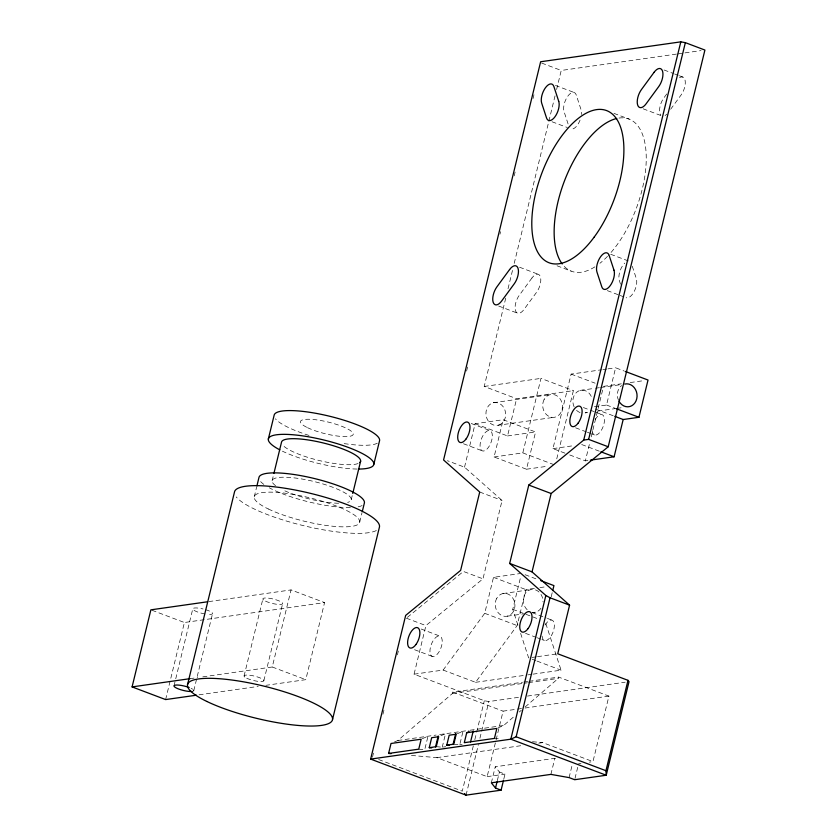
<?xml version="1.0" encoding="UTF-8"?>
<svg xmlns="http://www.w3.org/2000/svg" width="837" height="837" viewBox="0 0 837 837"><rect width="100%" height="100%" fill="white"/><g stroke="black" fill="none" stroke-linecap="round" stroke-linejoin="round"><path stroke-width="0.63" stroke-dasharray="4.18 3.14" d="M165.621 699.575L184.402 622.508L324.578 602.588L305.787 679.665L265.925 685.325M174.012 685.89L192.792 608.823M193.786 690.63L212.567 613.563M254.239 496.864L256.593 487.228M272.119 480.752L273.636 474.537M244.09 675.94L262.881 598.863M263.864 680.68L282.655 603.603M202.816 676.861L272.255 666.995L291.046 589.918L324.578 602.588M351.226 499.71L352.44 494.74M359.711 522.142L362.055 512.506M372.475 757.192L373.7 752.139M382.948 714.223L384.173 709.169M397.418 654.837L398.349 651.04M466.596 371.073L467.831 365.999M499.971 234.182L500.589 231.65M514.18 175.875L515.111 172.077M533.033 98.557L533.954 94.759M518.448 697.347L488.871 701.552L484.32 700.747L414.064 674.193L425.918 625.574L482.98 578.838L502.074 500.484L464.525 467.182L447.418 460.716M464.525 467.182L475.123 423.71L503.163 419.724L535.575 431.976L526.494 469.222L494.081 456.981L503.163 419.724M556.762 458.833L573.387 390.638L516.617 398.705L484.204 386.453L505.862 297.627M508.028 288.734L512.976 268.436M514.211 263.362L548.549 122.495M548.863 121.219L555.046 95.836M556.595 89.496L561.24 70.454L676.432 54.091M475.123 423.71L507.536 435.951L516.617 398.705M394.447 741.98L397.857 740.494L452.503 693.423L452.807 692.136L522.508 682.239M442.229 747.2L445.514 733.725L440.963 735.713M494.081 456.981L522.811 452.89L540.974 378.387L573.387 390.638M414.064 674.193L443.15 670.06L484.717 613.312L493.495 577.342L520.248 573.544M453.78 744.187L459.754 744.71L463.039 731.235L457.347 733.714M473.303 745.934L462.286 791.132L378.544 759.483M474.83 739.657L476.368 733.379M476.671 732.124L484.32 700.747M466.052 795.15L478.387 744.553M479.925 738.234L488.871 701.552M517.925 625.124L512.757 609.326L520.917 575.846M564.954 453.152L552.954 448.611L571.116 374.108L601.625 369.776M443.15 670.06L475.562 682.312L517.13 625.563L525.898 589.593L534.822 588.327M411.448 755.434L436.841 757.652L487.134 776.652L503.1 711.147L523.753 708.207M491.34 782.836L495.253 766.786L554.826 758.322L558.457 758.971M497.314 780.649L499.417 772.007L495.253 766.786M503.801 779.059L505.004 774.11L499.417 772.007M551.217 596.771L552.42 591.811M569.756 454.962L585.356 460.863L589.98 441.915M591.204 436.872L603.215 387.625M594.406 406.761L606.532 405.035L615.613 367.788L624.015 370.958M525.155 706.962L558.331 678.388L558.645 677.102L608.928 696.112L592.962 761.618L589.374 762.13M550.913 774.382L554.826 758.322M569.097 777.604L572.403 764.014M574.988 778.483L577.697 767.362M666.754 93.974L663.772 98.044A11.53 5.451 -69.3 0 0 660.822 115.046M670.667 109.228L681.109 94.979A11.53 5.451 -69.3 0 0 685.126 80.54A11.53 5.451 -69.3 0 0 678.106 78.824M497.994 727.939L503.686 725.459L514.42 716.21M519.296 712.005L521.252 710.331M407.357 617.371L463.416 571.451L482.98 578.838M422.308 738.694L428 736.215L424.715 749.69L418.741 749.167M498.245 425.238L500.641 424.244A11.53 9.824 81.9 0 0 501.551 404.951A11.53 9.824 81.9 0 0 486.109 411.365A11.53 9.824 81.9 0 0 498.245 425.238L555.015 417.171M677.729 53.913L701.029 50.597M484.204 386.453L540.974 378.387M602.902 369.598L606.71 369.054M607.986 368.866L615.613 367.788M603.519 386.359L621.326 383.827M630.23 382.561L642.942 380.762M493.359 402.733L550.129 394.666M580.261 390.387L594.249 388.399M595.525 388.222L599.334 387.677M600.61 387.5L620.949 384.612M587.7 412.526L585.157 412.892A11.53 9.824 81.9 0 0 588.966 410.841M597.869 411.082L615.676 408.55M616.942 408.372L622.027 407.65M507.536 435.951L535.575 431.976M552.954 448.611L574.192 445.598M526.494 469.222L547.733 466.209M585.356 460.863L587.856 460.507M208.748 601.615L291.046 589.918M539.917 587.605L545.013 586.873M502.901 593.569L530.94 589.583M507.274 616.189L522.56 614.013M532.761 612.569L535.303 612.203M189.957 678.681L197.668 677.593M199.049 694.825L258.204 686.424M536.245 656.836L528.649 657.913L520.311 632.406M537.5 656.658L556.469 653.959M475.562 682.312L526.609 675.061M527.885 674.873L531.715 674.329M532.991 674.151L561.062 670.165L545.567 622.791M523.795 682.05L527.666 681.506M528.953 681.318L558.645 677.102M452.503 693.423L527.352 682.783M528.639 682.605L558.331 678.388M527.446 696.07L625.176 682.186M525.04 708.029L608.928 696.112M397.857 740.494L436.171 735.053M439.676 734.551L468.877 730.408M470.049 730.241L503.686 725.459M443.401 747.033L445.734 746.698M459.754 744.71L462.087 744.375M436.841 757.652L522.016 745.547M538.798 743.162L542.669 742.618L592.962 761.618M487.134 776.652L505.004 774.11M578.597 763.658L580.993 763.323M494.426 738.412L498.235 738.747M532.51 741.728L542.669 742.618M436.255 746.677L441.036 747.096M664.065 69.984L673.482 73.541M674.653 73.98L678.19 75.32M679.362 75.759L682.887 77.098M541.675 63.068L561.24 70.454M643.172 108.82L660.811 115.485M555.433 85.416L574.255 92.53M613.929 113.361L629.225 119.136M552.054 121.763L567.35 127.538M610.686 254.27L629.508 261.385M557.044 265.789L571.169 271.125M607.306 290.617L619.077 295.063M620.248 295.503L623.785 296.842M519.578 267.223L538.4 274.337M498.674 306.049L517.496 313.164M571.116 374.108L595.117 383.179M606.532 405.035L614.933 408.215M595.567 409.094L613.573 415.895M583.379 407.556L595.149 412.003M596.321 412.453L602.201 414.671M575.636 427.822L586.224 431.829M587.407 432.269L590.932 433.608M592.115 434.047L594.458 434.937M581.684 444.531L599.69 451.331M471.241 423.491L490.063 430.605A10.85 5.127 -69.3 0 1 488.389 447.439A10.85 5.127 -69.3 0 1 480.135 444.165A10.85 5.127 -69.3 0 1 490.063 430.605M522.811 452.89L554.021 464.692M463.499 443.756L482.332 450.871M479.727 492.03L502.074 500.484M525.123 574.726L538.327 579.717M493.495 577.342L525.898 589.593M532.102 612.642L546.216 617.978M547.398 618.417L552.106 620.196M512.757 609.326L524.757 613.866M525.96 614.316L537.961 618.857M484.717 613.312L517.13 625.563M525.542 633.347L536.13 637.355M537.302 637.794L540.828 639.133M542.01 639.573L544.364 640.462M532.259 659.274L535.858 660.634M537.051 661.094L561.062 670.165M406.353 618.187L425.918 625.574M421.147 629.016L439.969 636.13A10.85 5.127 -69.3 0 1 438.285 652.965A10.85 5.127 -69.3 0 1 430.03 649.69A10.85 5.127 -69.3 0 1 439.969 636.13M414.577 649.721L432.227 656.396M452.807 692.136L503.1 711.147M152.072 610.288L184.402 622.508M272.255 666.995L305.787 679.665M632.301 266.302L636.34 278.648A11.53 5.451 -69.3 0 1 634.069 291.695A11.53 5.451 -69.3 0 1 626.128 297.731M568.093 123.96L564.054 111.614A11.53 5.451 -69.3 0 1 567.821 96.171A11.53 5.451 -69.3 0 1 576.243 94.979L581.087 109.793A11.53 5.451 -69.3 0 1 581.433 114.47M620.52 284.172L619.307 280.468A11.53 5.451 -69.3 0 1 624.726 263.121M376.326 530.522A74.577 16.52 13.7 0 1 304.333 525.856A74.577 16.52 13.7 0 1 236.254 496.948M377.299 443.223A54.238 12.011 13.7 0 1 341.308 443.15M308.989 435.418A54.238 12.011 13.7 0 1 275.425 418.803M356.991 469.044A54.238 12.011 13.7 0 1 282.414 451.174M358.058 463.541A40.678 9.008 13.7 0 1 318.332 460.308A40.678 9.008 13.7 0 1 282.487 444.855M275.572 485.68A40.678 9.008 13.7 0 1 311.814 481.003A40.678 9.008 13.7 0 1 347.658 502.409M338.619 503.246A40.678 9.008 13.7 0 1 282.686 489.844M362.107 505.517A54.238 12.011 13.7 0 1 356.374 507.128M350.379 507.578A54.238 12.011 13.7 0 1 269.252 487.772M263.822 484.382A54.238 12.011 13.7 0 1 260.244 481.108M595.18 419.567A10.85 5.127 -69.3 0 1 604 416.784A10.85 5.127 -69.3 0 1 599.847 432.373A10.85 5.127 -69.3 0 1 592.23 430.636M618.982 118.059A81.346 38.46 -69.3 0 1 645.913 166.709A81.346 38.46 -69.3 0 1 608.353 255.463M607.495 256.352A81.346 38.46 -69.3 0 1 599.941 263.268M594.908 266.846A81.346 38.46 -69.3 0 1 562.903 264.869M580.062 120.12A11.53 5.451 -69.3 0 1 570.876 128.877M580.051 412.557A11.53 9.824 81.9 0 1 576.285 410.015M574.109 406.824A11.53 9.824 81.9 0 1 579.037 390.795A11.53 9.824 81.9 0 1 592.272 399.291M527.164 609.734A11.53 9.824 81.9 0 1 528.9 590.294A11.53 9.824 81.9 0 1 542.983 601.845M540.984 608.237A11.53 9.824 81.9 0 1 532.74 612.349M545.075 625.093A10.85 5.127 -69.3 0 1 553.906 622.309A10.85 5.127 -69.3 0 1 549.742 637.899A10.85 5.127 -69.3 0 1 542.125 636.162M666.775 114.198A11.53 5.451 -69.3 0 1 665.08 115.496M618.616 400.494A11.53 9.824 81.9 0 1 621.65 385.543M191.139 688.359A10.17 2.249 13.7 0 1 192.636 689.196M193.535 689.981A10.17 2.249 13.7 0 1 193.347 691.132M205.588 609.65A10.17 2.249 13.7 0 1 212.535 613.249A10.17 2.249 13.7 0 1 207.314 614.306M204.898 613.96A10.17 2.249 13.7 0 1 192.834 609.137A10.17 2.249 13.7 0 1 203.046 608.959M531.955 277.978L519.285 295.283A11.53 5.451 -69.3 0 0 515.519 310.726A11.53 5.451 -69.3 0 0 523.941 309.523L536.622 292.218A11.53 5.451 -69.3 0 0 540.378 276.785A11.53 5.451 -69.3 0 0 531.955 277.978M307.535 427.676A27.119 6.005 13.7 0 0 352.084 435.575A27.119 6.005 13.7 0 0 320.969 420.551A27.119 6.005 13.7 0 0 307.535 427.676M268.332 508.98A54.238 12.011 13.7 0 0 357.409 524.789A54.238 12.011 13.7 0 0 295.189 494.74A54.238 12.011 13.7 0 0 268.332 508.98M496.739 598.329A11.53 9.824 81.9 0 0 504.711 616.325A11.53 9.824 81.9 0 0 513.813 599.972A11.53 9.824 81.9 0 0 496.739 598.329M544.081 399.626A11.53 9.824 81.9 0 0 552.462 417.401A11.53 9.824 81.9 0 0 561.177 400.735A11.53 9.824 81.9 0 0 544.081 399.626M246.737 678.211A10.17 2.249 13.7 0 0 263.435 681.172A10.17 2.249 13.7 0 0 251.77 675.543A10.17 2.249 13.7 0 0 246.737 678.211M265.517 601.133A10.17 2.249 13.7 0 0 282.226 604.105A10.17 2.249 13.7 0 0 270.56 598.465A10.17 2.249 13.7 0 0 265.517 601.133"/><path stroke-width="1.26" d="M196.475 695.191L165.621 699.575L132.089 686.905L150.88 609.838L207.461 601.793M187.498 684.802L234.465 492.125A74.577 16.52 13.7 0 1 309.627 493.15A74.577 16.52 13.7 0 1 379.485 526.881L332.509 719.558M256.886 486.025L258.936 477.592A54.238 12.011 13.7 0 1 313.603 478.335A54.238 12.011 13.7 0 1 364.409 502.87L362.348 511.302M268.332 439.059L274.128 415.298A54.238 12.011 13.7 0 1 328.784 416.041A54.238 12.011 13.7 0 1 379.59 440.576L373.804 464.336M273.94 473.292L281.514 442.218A40.678 9.008 13.7 0 1 325.959 443.641A40.678 9.008 13.7 0 1 359.764 462.589M352.743 493.495L360.621 461.177M501.091 790.17L466.052 795.15L370.645 759.096L405.673 615.404L460.622 570.395L479.727 492.03L443.568 459.973L540.639 61.76L680.805 41.85L685.357 42.656L704.911 50.053L608.206 446.77L551.144 493.516L532.039 571.87L569.589 605.161L557.735 653.781L627.991 680.335L629.037 681.632L606.218 775.24L574.684 779.718L569.097 777.604L550.913 774.382L491.34 782.836L495.504 788.056L501.091 790.17L503.497 780.293M388.598 753.446L391.025 743.476L421.168 739.197L418.741 749.167L388.598 753.446L391.141 753.666M429.245 747.671L431.683 737.7L438.693 736.706L436.255 746.677L429.245 747.671L431.641 747.88M435.522 746.97L438.211 735.943M446.77 745.181L449.197 735.21L456.207 734.216L453.78 744.187L446.77 745.181L449.166 745.39M453.047 744.48L455.736 733.453M466.722 732.72L464.294 742.691L494.426 738.412L496.854 728.441L466.722 732.72L469.002 731.726M569.589 605.161L550.035 597.775L545.85 595.484L509.681 563.427L528.785 485.062L583.734 440.053L588.641 439.383L608.206 446.77M470.561 741.99L473.25 730.963M495.504 788.056L497.011 781.884M545.85 595.484L510.821 739.186L370.645 759.096M583.734 440.053L680.805 41.85M627.991 680.335L605.957 770.72L606.218 775.24L510.821 739.186L516.147 736.78L550.035 597.775M588.641 439.383L685.357 42.656M552.723 590.577L553.937 585.607L540.733 580.616M590.357 460.151L614.096 456.782L623.178 419.525L638.945 417.286L648.026 380.04L625.218 371.419M132.089 686.905L189.957 678.681M616.137 408.665L638.945 417.286M614.776 416.355L623.178 419.525M600.893 451.792L614.096 456.782M528.785 485.062L551.144 493.516M509.681 563.427L532.039 571.87M516.147 736.78L605.957 770.72M464.545 793.539L466.052 795.15M279.851 449.877A54.238 12.011 13.7 0 1 286.61 434.382A54.238 12.011 13.7 0 1 359.722 452.221A54.238 12.011 13.7 0 1 358.403 469.055M562.213 263.979A81.346 38.46 -69.3 0 1 564.065 181.953A81.346 38.46 -69.3 0 1 616.764 118.477M624.768 384.068A11.53 9.824 81.9 0 1 636.423 391.674A11.53 9.824 81.9 0 1 631.799 405.725A11.53 9.824 81.9 0 1 619.066 401.373M192.28 691.435A10.17 2.249 13.7 0 1 178.637 689.008A10.17 2.249 13.7 0 1 175.508 685.095A10.17 2.249 13.7 0 1 189.152 687.522M509.607 269.535L496.927 286.829A11.53 5.451 -69.3 0 0 493.171 302.272A11.53 5.451 -69.3 0 0 501.593 301.079L514.263 283.774A11.53 5.451 -69.3 0 0 518.03 268.332A11.53 5.451 -69.3 0 0 509.607 269.535M654.095 72.296L641.424 89.59A11.53 5.451 -69.3 0 0 637.658 105.033A11.53 5.451 -69.3 0 0 646.08 103.84L658.761 86.535A11.53 5.451 -69.3 0 0 662.517 71.093A11.53 5.451 -69.3 0 0 654.095 72.296M558.739 101.34L553.885 86.535A11.53 5.451 -69.3 0 0 545.462 87.728A11.53 5.451 -69.3 0 0 541.696 103.171L546.551 117.986A11.53 5.451 -69.3 0 0 554.973 116.782A11.53 5.451 -69.3 0 0 558.739 101.34M613.992 270.194L609.137 255.39A11.53 5.451 -69.3 0 0 600.715 256.582A11.53 5.451 -69.3 0 0 596.948 272.025L601.803 286.84A11.53 5.451 -69.3 0 0 610.225 285.637A11.53 5.451 -69.3 0 0 613.992 270.194M206.865 701.458A74.577 16.52 13.7 0 0 329.359 723.199A74.577 16.52 13.7 0 0 243.797 681.883A74.577 16.52 13.7 0 0 206.865 701.458M578.179 423.062A10.85 5.127 -69.3 0 0 579.853 406.227A10.85 5.127 -69.3 0 0 569.913 419.787A10.85 5.127 -69.3 0 0 578.179 423.062M466.042 438.996A10.85 5.127 -69.3 0 0 467.716 422.151A10.85 5.127 -69.3 0 0 457.776 435.721A10.85 5.127 -69.3 0 0 466.042 438.996M594.291 236.955A81.346 38.46 -69.3 0 0 606.877 110.693A81.346 38.46 -69.3 0 0 532.363 212.41A81.346 38.46 -69.3 0 0 594.291 236.955M415.937 644.521A10.85 5.127 -69.3 0 0 417.611 627.687A10.85 5.127 -69.3 0 0 407.682 641.247A10.85 5.127 -69.3 0 0 415.937 644.521M528.074 628.587A10.85 5.127 -69.3 0 0 529.748 611.753A10.85 5.127 -69.3 0 0 519.819 625.312A10.85 5.127 -69.3 0 0 528.074 628.587"/></g></svg>
